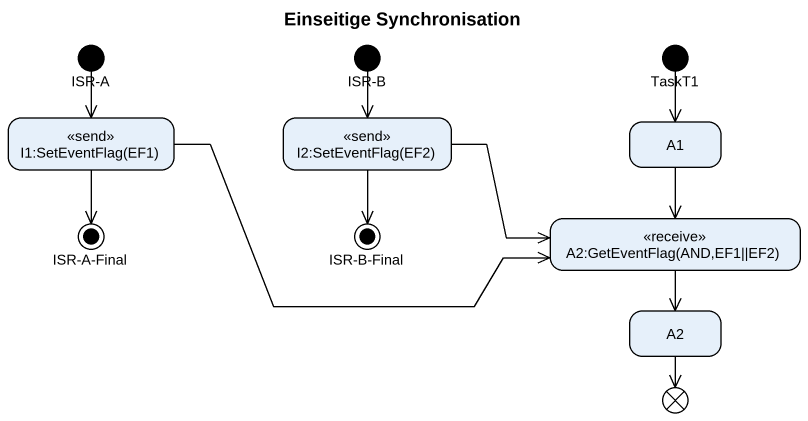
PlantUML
@startuml
title Einseitige Synchronisation
hide empty description
state "ISR-A" as ISR_A <<start>>
state "ISR-B" as ISR_B <<start>>
state TaskT1 <<start>>
state "I1:SetEventFlag(EF1)" as I1_SetEventFlag_EF1 <<send>>
state "I2:SetEventFlag(EF2)" as I2_SetEventFlag_EF2 <<send>>
state A1
state "ISR-A-Final" as ISR_A_Final <<end>>
state "ISR-B-Final" as ISR_B_Final <<end>>
state "A2:GetEventFlag(AND,EF1||EF2)" as A2_GetEventFlag_AND_EF1_EF2 <<receive>>
state A2
state flowfinal1 <<end>>
ISR_A --> I1_SetEventFlag_EF1
ISR_B --> I2_SetEventFlag_EF2
TaskT1 --> A1
I1_SetEventFlag_EF1 --> ISR_A_Final
I1_SetEventFlag_EF1 -right-> A2_GetEventFlag_AND_EF1_EF2
I2_SetEventFlag_EF2 --> ISR_B_Final
I2_SetEventFlag_EF2 -right-> A2_GetEventFlag_AND_EF1_EF2
A1 --> A2_GetEventFlag_AND_EF1_EF2
A2_GetEventFlag_AND_EF1_EF2 --> A2
A2 --> flowfinal1
@enduml
